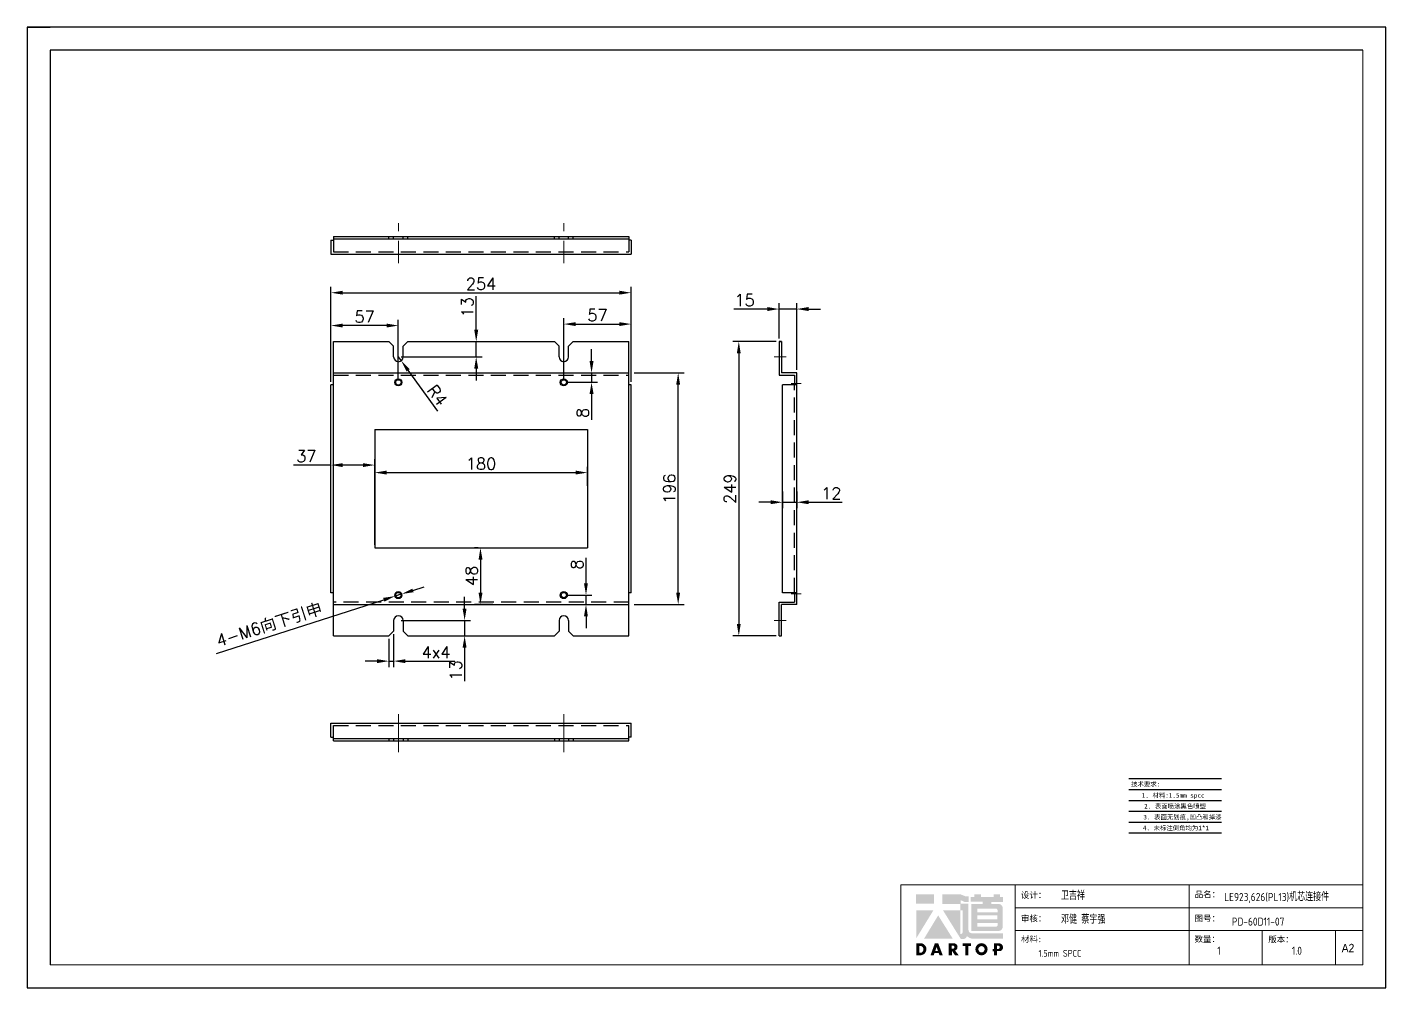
# Model space of a CAD drawing. Header units: millimetres. Extents: x -30327 to 34858, y 4015 to 75103.
# Drawn here: x 20505 to 21654, y 70587 to 71400 of the extents above; entities that cross this region are included whole.
import ezdxf
from ezdxf.enums import TextEntityAlignment as Align

# ---------------------------------------------------------------- set-up
doc = ezdxf.new("R2010")
doc.units = ezdxf.units.MM
doc.linetypes.add('CENTER2', pattern=[28.575, 19.05, -3.175, 3.175, -3.175])
doc.linetypes.add('HIDDEN2', pattern=[4.7625, 3.175, -1.5875])
for name, color, linetype, lineweight in [('A-TITLEBLOCK', 7, 'Continuous', 18), ('cen', 1, 'CENTER2', 9), ('dim', 2, 'Continuous', 9)]:
    doc.layers.add(name, color=color, linetype=linetype, lineweight=lineweight)
doc.layers.add('hidden', color=3, linetype='HIDDEN2')
doc.layers.add('print', color=30, linetype='Continuous')
doc.styles.add('GB', font='GBENOR.SHX', dxfattribs={"bigfont": 'gbcbig.shx'})
doc.styles.add('HZ', font='')
doc.styles.add('SLDTEXTSTYLE0', font='simfang.ttf', dxfattribs={"bigfont": 'bigfont'})
doc.styles.add('SLDTEXTSTYLE1', font='Gothic.ttf', dxfattribs={"width": 0.913})
doc.styles.get("Standard").update_dxf_attribs({"font": 'txt', "bigfont": 'gbcbig.shx'})
doc.styles.get('HZ').set_extended_font_data('SimSun')
doc.dimstyles.new('1-4', dxfattribs={"dimscale": 4, "dimtxt": 2.5, "dimasz": 2.5, "dimexe": 1.25, "dimexo": 0.625, "dimtad": 1, "dimdsep": 46, "dimtxsty": 'Standard', "dimcen": 2.5, "dimadec": 0, "dimazin": 0, "dimtfac": 1, "dimtmove": 0, "dimatfit": 3, "dimfxl": 0, "dimarcsym": 0})

# ---------------------------------------------------------------- blocks, each defined once
blk = doc.blocks.new('*D1159')
at = {"layer": 'Defpoints', "color": 0}
for p in [(21015.8, 71175.2), (20761.8, 71107.4), (21015.8, 71107.4)]:
    blk.add_point(p, dxfattribs=at)
at = {"layer": 'dim', "color": 0, "lineweight": -2}
for p, q in [((20761.8, 71109.9), (20761.8, 71180.2)), ((20771.8, 71175.2), (21005.8, 71175.2)), ((21015.8, 71109.9), (21015.8, 71180.2))]:
    blk.add_line(p, q, dxfattribs=at)
at = {"layer": 'dim', "color": 0}
for points in [[(20771.8, 71176.9), (20771.8, 71173.6), (20761.8, 71175.2)], [(21005.8, 71176.9), (21005.8, 71173.6), (21015.8, 71175.2)]]:
    blk.add_solid(points, dxfattribs=at)
at = {"layer": 'dim', "color": 0, "insert": (20888.8, 71182.7), "char_height": 10, "attachment_point": 5}
blk.add_mtext('254', dxfattribs=at)
blk = doc.blocks.new('*D1160')
at = {"layer": 'Defpoints', "color": 0}
for p in [(21015.8, 71107.4), (21055.6, 71107.4), (21015.8, 70911.4)]:
    blk.add_point(p, dxfattribs=at)
at = {"layer": 'dim', "color": 0, "lineweight": -2}
for p, q in [((21018.3, 71107.4), (21060.6, 71107.4)), ((21055.6, 70921.4), (21055.6, 71097.4)), ((21018.3, 70911.4), (21060.6, 70911.4))]:
    blk.add_line(p, q, dxfattribs=at)
at = {"layer": 'dim', "color": 0}
for points in [[(21053.9, 71097.4), (21057.2, 71097.4), (21055.6, 71107.4)], [(21053.9, 70921.4), (21057.2, 70921.4), (21055.6, 70911.4)]]:
    blk.add_solid(points, dxfattribs=at)
at = {"layer": 'dim', "color": 0, "insert": (21048.1, 71009.4), "char_height": 10, "attachment_point": 5, "rotation": 90}
blk.add_mtext('196', dxfattribs=at)
blk = doc.blocks.new('*D1161')
at = {"layer": 'Defpoints', "color": 0}
for p in [(21155.9, 71161.4), (21140.9, 71133.9), (21155.9, 71107.4)]:
    blk.add_point(p, dxfattribs=at)
at = {"layer": 'dim', "color": 0, "lineweight": -2}
for p, q in [((21130.9, 71161.4), (21102.6, 71161.4)), ((21140.9, 71136.4), (21140.9, 71166.4)), ((21155.9, 71161.4), (21140.9, 71161.4)), ((21155.9, 71109.9), (21155.9, 71166.4)), ((21165.9, 71161.4), (21175.9, 71161.4))]:
    blk.add_line(p, q, dxfattribs=at)
at = {"layer": 'dim', "color": 0}
for points in [[(21130.9, 71163.1), (21130.9, 71159.7), (21140.9, 71161.4)], [(21165.9, 71163.1), (21165.9, 71159.7), (21155.9, 71161.4)]]:
    blk.add_solid(points, dxfattribs=at)
at = {"layer": 'dim', "color": 0, "insert": (21111.8, 71168.9), "char_height": 10, "attachment_point": 5}
blk.add_mtext('15', dxfattribs=at)
blk = doc.blocks.new('*D1162')
at = {"layer": 'Defpoints', "color": 0}
for p in [(20958.8, 70919.4), (20958.8, 70911.4), (20977.6, 70911.4)]:
    blk.add_point(p, dxfattribs=at)
at = {"layer": 'dim', "color": 0, "lineweight": -2}
for p, q in [((20977.6, 70929.4), (20977.6, 70951)), ((20961.3, 70919.4), (20982.6, 70919.4)), ((20977.6, 70911.4), (20977.6, 70919.4)), ((20961.3, 70911.4), (20982.6, 70911.4)), ((20977.6, 70901.4), (20977.6, 70891.4))]:
    blk.add_line(p, q, dxfattribs=at)
at = {"layer": 'dim', "color": 0}
for points in [[(20975.9, 70929.4), (20979.2, 70929.4), (20977.6, 70919.4)], [(20975.9, 70901.4), (20979.2, 70901.4), (20977.6, 70911.4)]]:
    blk.add_solid(points, dxfattribs=at)
at = {"layer": 'dim', "color": 0, "insert": (20970.1, 70945.2), "char_height": 10, "attachment_point": 5, "rotation": 90}
blk.add_mtext('8', dxfattribs=at)
blk = doc.blocks.new('*D1163')
at = {"layer": 'Defpoints', "color": 0}
for p in [(20761.8, 71147.4), (20761.8, 71097.4), (20818.8, 71099.4)]:
    blk.add_point(p, dxfattribs=at)
at = {"layer": 'dim', "color": 0, "lineweight": -2}
for p, q in [((20761.8, 71099.9), (20761.8, 71152.4)), ((20818.8, 71101.9), (20818.8, 71152.4)), ((20808.8, 71147.4), (20771.8, 71147.4))]:
    blk.add_line(p, q, dxfattribs=at)
at = {"layer": 'dim', "color": 0}
for points in [[(20771.8, 71149.1), (20771.8, 71145.8), (20761.8, 71147.4)], [(20808.8, 71149.1), (20808.8, 71145.8), (20818.8, 71147.4)]]:
    blk.add_solid(points, dxfattribs=at)
at = {"layer": 'dim', "color": 0, "insert": (20790.3, 71154.9), "char_height": 10, "attachment_point": 5}
blk.add_mtext('57', dxfattribs=at)
blk = doc.blocks.new('*D1164')
at = {"layer": 'Defpoints', "color": 0}
for p in [(21015.8, 71148.7), (20958.8, 71099.4), (21015.8, 71097.4)]:
    blk.add_point(p, dxfattribs=at)
at = {"layer": 'dim', "color": 0, "lineweight": -2}
for p, q in [((20958.8, 71101.9), (20958.8, 71153.7)), ((21015.8, 71099.9), (21015.8, 71153.7)), ((20968.8, 71148.7), (21005.8, 71148.7))]:
    blk.add_line(p, q, dxfattribs=at)
at = {"layer": 'dim', "color": 0}
for points in [[(20968.8, 71150.3), (20968.8, 71147), (20958.8, 71148.7)], [(21005.8, 71150.3), (21005.8, 71147), (21015.8, 71148.7)]]:
    blk.add_solid(points, dxfattribs=at)
at = {"layer": 'dim', "color": 0, "insert": (20987.3, 71156.2), "char_height": 10, "attachment_point": 5}
blk.add_mtext('57', dxfattribs=at)
blk = doc.blocks.new('*D1165')
at = {"layer": 'Defpoints', "color": 0}
for p in [(20821.7, 70920.3), (20816, 70918.5)]:
    blk.add_point(p, dxfattribs=at)
at = {"layer": 'dim', "color": 0, "lineweight": -2}
for p, q in [((20821.7, 70920.3), (20816, 70918.5)), ((20831.2, 70923.3), (20840.7, 70926.4)), ((20664.9, 70870), (20806.4, 70915.4))]:
    blk.add_line(p, q, dxfattribs=at)
at = {"layer": 'dim', "color": 0}
for points in [[(20830.7, 70924.9), (20831.7, 70921.8), (20821.7, 70920.3)], [(20805.9, 70917), (20807, 70913.8), (20816, 70918.5)]]:
    blk.add_solid(points, dxfattribs=at)
at = {"layer": 'dim', "color": 0, "insert": (20709.8, 70894), "char_height": 10, "attachment_point": 5, "rotation": 17.7778}
blk.add_mtext('4-M6{\\fSimSun|b0|i0|c134|p2;向下引申}', dxfattribs=at)
blk = doc.blocks.new('*D1166')
at = {"layer": 'Defpoints', "color": 0}
for p in [(20818.8, 71120.9), (20821.2, 71117.6)]:
    blk.add_point(p, dxfattribs=at)
at = {"layer": 'dim', "color": 0, "lineweight": -2}
for p, q in [((20818.8, 71120.9), (20821.2, 71117.6)), ((20852.1, 71075.1), (20827.1, 71109.6))]:
    blk.add_line(p, q, dxfattribs=at)
at = {"layer": 'dim', "color": 0}
blk.add_solid([(20828.4, 71110.5), (20825.7, 71108.6), (20821.2, 71117.6)], dxfattribs=at)
at = {"layer": 'dim', "color": 0, "insert": (20851.8, 71088.3), "char_height": 10, "attachment_point": 5, "rotation": 306.0194}
blk.add_mtext('R4', dxfattribs=at)
blk = doc.blocks.new('*D1167')
at = {"layer": 'Defpoints', "color": 0}
for p in [(20826.8, 71133.9), (20884.7, 71133.9), (20818.8, 71120.9)]:
    blk.add_point(p, dxfattribs=at)
at = {"layer": 'dim', "color": 0, "lineweight": -2}
for p, q in [((20884.7, 71143.9), (20884.7, 71172.2)), ((20829.3, 71133.9), (20889.7, 71133.9)), ((20884.7, 71120.9), (20884.7, 71133.9)), ((20821.3, 71120.9), (20889.7, 71120.9)), ((20884.7, 71110.9), (20884.7, 71100.9))]:
    blk.add_line(p, q, dxfattribs=at)
at = {"layer": 'dim', "color": 0}
for points in [[(20883, 71143.9), (20886.4, 71143.9), (20884.7, 71133.9)], [(20883, 71110.9), (20886.4, 71110.9), (20884.7, 71120.9)]]:
    blk.add_solid(points, dxfattribs=at)
at = {"layer": 'dim', "color": 0, "insert": (20877.2, 71163), "char_height": 10, "attachment_point": 5, "rotation": 90}
blk.add_mtext('13', dxfattribs=at)
blk = doc.blocks.new('*D1168')
at = {"layer": 'Defpoints', "color": 0}
for p in [(20818.8, 70897.9), (20826.8, 70884.9), (20874.9, 70884.9)]:
    blk.add_point(p, dxfattribs=at)
at = {"layer": 'dim', "color": 0, "lineweight": -2}
for p, q in [((20874.9, 70907.9), (20874.9, 70917.9)), ((20821.3, 70897.9), (20879.9, 70897.9)), ((20874.9, 70897.9), (20874.9, 70884.9)), ((20829.3, 70884.9), (20879.9, 70884.9)), ((20874.9, 70874.9), (20874.9, 70846.5))]:
    blk.add_line(p, q, dxfattribs=at)
at = {"layer": 'dim', "color": 0}
for points in [[(20873.2, 70907.9), (20876.5, 70907.9), (20874.9, 70897.9)], [(20873.2, 70874.9), (20876.5, 70874.9), (20874.9, 70884.9)]]:
    blk.add_solid(points, dxfattribs=at)
at = {"layer": 'dim', "color": 0, "insert": (20867.4, 70855.7), "char_height": 10, "attachment_point": 5, "rotation": 90}
blk.add_mtext('13', dxfattribs=at)
blk = doc.blocks.new('*D1169')
at = {"layer": 'Defpoints', "color": 0}
for p in [(20810.8, 70884.9), (20814.8, 70888.9), (20814.8, 70863.5)]:
    blk.add_point(p, dxfattribs=at)
at = {"layer": 'dim', "color": 0, "lineweight": -2}
for p, q in [((20814.8, 70886.4), (20814.8, 70858.5)), ((20810.8, 70882.4), (20810.8, 70858.5)), ((20800.8, 70863.5), (20790.8, 70863.5)), ((20810.8, 70863.5), (20814.8, 70863.5)), ((20824.8, 70863.5), (20866.5, 70863.5))]:
    blk.add_line(p, q, dxfattribs=at)
at = {"layer": 'dim', "color": 0}
for points in [[(20800.8, 70865.1), (20800.8, 70861.8), (20810.8, 70863.5)], [(20824.8, 70865.1), (20824.8, 70861.8), (20814.8, 70863.5)]]:
    blk.add_solid(points, dxfattribs=at)
at = {"layer": 'dim', "color": 0, "insert": (20850.7, 70871), "char_height": 10, "attachment_point": 5}
blk.add_mtext('4x4', dxfattribs=at)
blk = doc.blocks.new('*D1170')
at = {"layer": 'Defpoints', "color": 0}
for p in [(21143.9, 71009.4), (21155.9, 71009.4), (21155.9, 70997.9)]:
    blk.add_point(p, dxfattribs=at)
at = {"layer": 'dim', "color": 0, "lineweight": -2}
for p, q in [((21143.9, 71006.9), (21143.9, 70992.9)), ((21155.9, 71006.9), (21155.9, 70992.9)), ((21133.9, 70997.9), (21123.9, 70997.9)), ((21143.9, 70997.9), (21155.9, 70997.9)), ((21165.9, 70997.9), (21194.3, 70997.9))]:
    blk.add_line(p, q, dxfattribs=at)
at = {"layer": 'dim', "color": 0}
for points in [[(21133.9, 70999.6), (21133.9, 70996.3), (21143.9, 70997.9)], [(21165.9, 70999.6), (21165.9, 70996.3), (21155.9, 70997.9)]]:
    blk.add_solid(points, dxfattribs=at)
at = {"layer": 'dim', "color": 0, "insert": (21185.1, 71005.4), "char_height": 10, "attachment_point": 5}
blk.add_mtext('12', dxfattribs=at)
blk = doc.blocks.new('*D1175')
at = {"layer": 'Defpoints', "color": 0}
for p in [(20978.8, 71023), (20798.8, 71009.4), (20978.8, 71009.4)]:
    blk.add_point(p, dxfattribs=at)
at = {"layer": 'dim', "color": 0, "lineweight": -2}
for p, q in [((20798.8, 71011.9), (20798.8, 71028)), ((20808.8, 71023), (20968.8, 71023)), ((20978.8, 71011.9), (20978.8, 71028))]:
    blk.add_line(p, q, dxfattribs=at)
at = {"layer": 'dim', "color": 0}
for points in [[(20808.8, 71024.7), (20808.8, 71021.4), (20798.8, 71023)], [(20968.8, 71024.7), (20968.8, 71021.4), (20978.8, 71023)]]:
    blk.add_solid(points, dxfattribs=at)
at = {"layer": 'dim', "color": 0, "insert": (20888.8, 71030.5), "char_height": 10, "attachment_point": 5}
blk.add_mtext('180', dxfattribs=at)
blk = doc.blocks.new('*D1176')
at = {"layer": 'Defpoints', "color": 0}
for p in [(20761.8, 71029.4), (20761.8, 71009.4), (20798.8, 70959.4)]:
    blk.add_point(p, dxfattribs=at)
at = {"layer": 'dim', "color": 0, "lineweight": -2}
for p, q in [((20761.8, 71011.9), (20761.8, 71034.4)), ((20798.8, 70961.9), (20798.8, 71034.4)), ((20761.8, 71029.4), (20730.2, 71029.4)), ((20788.8, 71029.4), (20771.8, 71029.4))]:
    blk.add_line(p, q, dxfattribs=at)
at = {"layer": 'dim', "color": 0}
for points in [[(20771.8, 71031), (20771.8, 71027.7), (20761.8, 71029.4)], [(20788.8, 71031), (20788.8, 71027.7), (20798.8, 71029.4)]]:
    blk.add_solid(points, dxfattribs=at)
at = {"layer": 'dim', "color": 0, "insert": (20741, 71036.9), "char_height": 10, "attachment_point": 5}
blk.add_mtext('37', dxfattribs=at)
blk = doc.blocks.new('*D1177')
at = {"layer": 'Defpoints', "color": 0}
for p in [(20888.8, 70959.4), (20888.3, 70911.4), (20901.2, 70911.4)]:
    blk.add_point(p, dxfattribs=at)
at = {"layer": 'dim', "color": 0, "lineweight": -2}
for p, q in [((20886.3, 70959.4), (20883.3, 70959.4)), ((20888.3, 70949.4), (20888.3, 70921.4)), ((20898.7, 70911.4), (20883.3, 70911.4))]:
    blk.add_line(p, q, dxfattribs=at)
at = {"layer": 'dim', "color": 0}
for points in [[(20886.7, 70949.4), (20890, 70949.4), (20888.3, 70959.4)], [(20886.7, 70921.4), (20890, 70921.4), (20888.3, 70911.4)]]:
    blk.add_solid(points, dxfattribs=at)
at = {"layer": 'dim', "color": 0, "insert": (20880.8, 70935.7), "char_height": 10, "attachment_point": 5, "rotation": 90}
blk.add_mtext('48', dxfattribs=at)
blk = doc.blocks.new('*D1178')
at = {"layer": 'Defpoints', "color": 0}
for p in [(20958.8, 71107.4), (20958.8, 71099.4), (20982.3, 71099.4)]:
    blk.add_point(p, dxfattribs=at)
at = {"layer": 'dim', "color": 0, "lineweight": -2}
for p, q in [((20982.3, 71117.4), (20982.3, 71127.4)), ((20961.3, 71107.4), (20987.3, 71107.4)), ((20982.3, 71107.4), (20982.3, 71099.4)), ((20961.3, 71099.4), (20987.3, 71099.4)), ((20982.3, 71089.4), (20982.3, 71067.7))]:
    blk.add_line(p, q, dxfattribs=at)
at = {"layer": 'dim', "color": 0}
for points in [[(20980.6, 71117.4), (20984, 71117.4), (20982.3, 71107.4)], [(20980.6, 71089.4), (20984, 71089.4), (20982.3, 71099.4)]]:
    blk.add_solid(points, dxfattribs=at)
at = {"layer": 'dim', "color": 0, "insert": (20974.8, 71073.5), "char_height": 10, "attachment_point": 5, "rotation": 90}
blk.add_mtext('8', dxfattribs=at)
blk = doc.blocks.new('*D1180')
at = {"layer": 'Defpoints', "color": 0}
for p in [(21140.9, 71133.9), (21106.9, 70884.9), (21140.9, 70884.9)]:
    blk.add_point(p, dxfattribs=at)
at = {"layer": 'dim', "color": 0, "lineweight": -2}
for p, q in [((21138.4, 71133.9), (21101.9, 71133.9)), ((21106.9, 71123.9), (21106.9, 70894.9)), ((21138.4, 70884.9), (21101.9, 70884.9))]:
    blk.add_line(p, q, dxfattribs=at)
at = {"layer": 'dim', "color": 0}
for points in [[(21105.2, 71123.9), (21108.5, 71123.9), (21106.9, 71133.9)], [(21105.2, 70894.9), (21108.5, 70894.9), (21106.9, 70884.9)]]:
    blk.add_solid(points, dxfattribs=at)
at = {"layer": 'dim', "color": 0, "insert": (21099.4, 71009.4), "char_height": 10, "attachment_point": 5, "rotation": 90}
blk.add_mtext('249', dxfattribs=at)
blk = doc.blocks.new('Dartop Logo')
at = {"true_color": 0xc40018}
h = blk.add_hatch(color=12, dxfattribs=at)
h.set_gradient(color1=(196, 0, 24), color2=(196, 0, 24), tint=1)
h.paths.add_polyline_path([(30.39, -3.87), (33.08, -5.04), (35.99, -5.04), (35.99, -1.19), (33.59, -1.19), (30.46, 0.05), (17.94, 0.05), (17.94, -6.46), (30.12, -6.46), (30.12, -6.59), (30.12, -10.75), (18.31, -10.75), (30.46, -30.31), (32.87, -30.31, 0.279375), (34.63, -28.6), (34.63, -28.51), (34.84, -28.51, 0.143145), (38.15, -30.2), (59.27, -30.2), (59.27, -26.49), (38.06, -26.49, -0.414214), (35.75, -24.18), (35.75, -6.26), (30.39, -6.26)])
h.paths.add_polyline_path([(30.25, -10.84), (31.8, -10.84), (31.8, -26.02, -0.088936), (30.9, -26.94), (30.24, -26.94)], flags=16)
h = blk.add_hatch(color=12, dxfattribs=at)
h.set_gradient(color1=(196, 0, 24), color2=(196, 0, 24), tint=1)
h.paths.add_polyline_path([(59.24, -1.73), (57.36, -1.73), (57.36, 0.06), (53.06, 0.06), (53.06, -1.64), (44.29, -1.64), (44.29, 0.15), (39.7, 0.15), (39.7, -1.67), (37.16, -1.67), (37.16, -4.97), (45.54, -4.97), (45.54, -6.42), (37.73, -6.42), (37.73, -24.88), (56.26, -24.88, 0.414214), (59.15, -21.99), (59.15, -9.35, 0.414214), (56.26, -6.46), (51.36, -6.46), (51.36, -5.03), (59.24, -5.03)])
h.paths.add_polyline_path([(54.21, -9.59, -0.414214), (55.66, -11.04), (55.66, -12.1), (41.79, -12.1), (41.79, -9.59)], flags=16)
h.paths.add_polyline_path([(55.57, -14.33), (55.57, -17.01), (41.88, -17.01), (41.88, -14.33)], flags=16)
h.paths.add_polyline_path([(55.75, -19.43), (55.75, -20.57, -0.414214), (54.3, -22.02), (41.88, -22.02), (41.88, -19.43)], flags=16)
h = blk.add_hatch(color=12, dxfattribs=at)
h.set_gradient(color1=(196, 0, 24), color2=(196, 0, 24), tint=1)
h.paths.add_polyline_path([(12.18, 0), (0, 0), (0, -6.37), (12.18, -6.37)])
h = blk.add_hatch(color=12, dxfattribs=at)
h.set_gradient(color1=(196, 0, 24), color2=(196, 0, 24), tint=1)
h.paths.add_polyline_path([(11.79, -10.83), (0.03, -10.83), (0.03, -30.03)])
h = blk.add_hatch(color=12, dxfattribs=at)
h.set_gradient(color1=(196, 0, 24), color2=(196, 0, 24), tint=1)
h.paths.add_polyline_path([(15.05, -14.31), (5.44, -30.15), (25.01, -30.15)])
at = {"true_color": 0x646464}
h = blk.add_hatch(color=251, dxfattribs=at)
h.set_gradient(color1=(100, 100, 100), color2=(100, 100, 100), tint=1)
h.paths.add_polyline_path([(4.15, -33.43), (0.11, -33.43), (0.11, -41.5), (3.51, -41.5, 0.793016)])
h.paths.add_polyline_path([(3.57, -39.73), (2.16, -39.73), (2.16, -35.19), (3.42, -35.19, -0.671361)], flags=16)
h = blk.add_hatch(color=251, dxfattribs=at)
h.set_gradient(color1=(100, 100, 100), color2=(100, 100, 100), tint=1)
h.paths.add_polyline_path([(15.08, -33.36), (12.78, -33.36), (9.82, -41.51), (12, -41.51), (12.51, -40.06), (15.46, -40.06), (15.99, -41.52), (18.19, -41.52)])
h.paths.add_polyline_path([(14.9, -38.51), (13.07, -38.51), (13.97, -35.95)], flags=16)
h = blk.add_hatch(color=251, dxfattribs=at)
h.set_gradient(color1=(100, 100, 100), color2=(100, 100, 100), tint=1)
h.paths.add_polyline_path([(26.27, -33.36), (22.3, -33.36), (22.3, -41.51), (24.4, -41.51), (24.4, -38.28), (26.55, -41.54), (29.09, -41.54), (26.61, -38.3, 0.744055)])
h.paths.add_polyline_path([(24.38, -37.08), (24.38, -34.94), (25.32, -34.94, -0.796809), (25.3, -37.08)], flags=16)
h = blk.add_hatch(color=251, dxfattribs=at)
h.set_gradient(color1=(100, 100, 100), color2=(100, 100, 100), tint=1)
h.paths.add_polyline_path([(37.44, -33.4), (31.88, -33.4), (31.88, -35.16), (33.61, -35.16), (33.61, -41.52), (35.69, -41.52), (35.69, -35.16), (37.44, -35.16)])
h = blk.add_hatch(color=251, dxfattribs=at)
h.set_gradient(color1=(100, 100, 100), color2=(100, 100, 100), tint=1)
h.paths.add_polyline_path([(40.46, -37.41, 1), (48.83, -37.41, 1)])
h.paths.add_polyline_path([(46.8, -37.41, -1), (42.5, -37.41, -1)], flags=16)
h = blk.add_hatch(color=251, dxfattribs=at)
h.set_gradient(color1=(100, 100, 100), color2=(100, 100, 100), tint=1)
h.paths.add_polyline_path([(56.85, -33.38), (56.73, -33.38), (53.19, -33.38), (53.19, -37.19), (52.26, -37.19), (52.26, -38.73), (53.18, -38.73), (53.18, -41.5), (55.24, -41.5), (55.24, -38.72), (57.51, -38.72, 0.812304)])
h.paths.add_polyline_path([(55.21, -37.18), (55.21, -35.05), (56.39, -35.05, -0.778213), (56.27, -37.18)], flags=16)
blk = doc.blocks.new('DT-A2-TITLE')
for p, q in [((594, 420), (0, 420)), ((0, 420), (0, 420)), ((0, 420), (0, 0)), ((0, 420), (10, 420)), ((594, 0), (594, 420)), ((10, 410), (10, 10)), ((584, 410), (10, 410))]:
    blk.add_line(p, q)
at = {"layer": 'A-TITLEBLOCK', "color": 7}
for p, q in [((584, 410), (584, 10)), ((594, 0), (594, 297)), ((382, 10), (382, 45)), ((584, 45), (382, 45)), ((432, 45), (432, 10)), ((508, 45), (508, 10)), ((584, 35), (432, 35)), ((432, 25), (584.08, 25)), ((540, 10), (540, 25)), ((572, 10), (572, 25)), ((10, 10), (584, 10)), ((0, 0), (594, 0))]:
    blk.add_line(p, q, dxfattribs=at)
at = {"layer": 'A-TITLEBLOCK', "xscale": 0.6400000000000001, "yscale": 0.6400000000000001, "zscale": 0.6400000000000001}
blk.add_blockref('Dartop Logo', (388.65, 40.81), dxfattribs=at)
at = {"style": 'GB'}
for tag, p, height in [('#设计', (451.96, 38.52), 3.5), ('#品名', (523.32, 37.95), 3.5), ('#审核', (451.99, 28.1), 3.5), ('#图号', (526.67, 27.2), 3.5), ('#数量', (520.33, 14.51), 3.5), ('#版本', (552.92, 14.47), 3.5), ('#材料说明', (442.15, 13.59), 3)]:
    blk.add_attdef(tag, p, '', height=height, dxfattribs=at)
at = {"layer": 'A-TITLEBLOCK', "color": 7, "attachment_point": 1}
for s, insert, char_height, style in [('设计：', (434.47, 41.87), 2.646, 'SLDTEXTSTYLE0'), ('品名：', (510.43, 42.19), 2.646, 'SLDTEXTSTYLE0'), ('审核：', (434.47, 31.64), 2.646, 'SLDTEXTSTYLE0'), ('图号：', (510.4, 31.66), 2.646, 'SLDTEXTSTYLE0'), ('材料:', (434.47, 22.62), 2.646, 'SLDTEXTSTYLE0'), ('数量：', (510.35, 22.64), 2.646, 'SLDTEXTSTYLE0'), ('版本：', (542.59, 22.48), 2.646, 'SLDTEXTSTYLE0'), ('A2', (574.7, 19.21), 3.704, 'SLDTEXTSTYLE1')]:
    blk.add_mtext(s, dxfattribs=dict(at, insert=insert, char_height=char_height, style=style))

msp = doc.modelspace()

# ---------------------------------------------------------------- linework, layer by layer
at = {"ltscale": 4}
for p, q in [((20761.8278, 71219.7046), (20761.8278, 71207.7046)), ((20763.8278, 71222.7046), (20763.8278, 71209.7046)), ((20763.8278, 71220.7046), (21013.8278, 71220.7046)), ((21013.8278, 71222.7046), (21013.8278, 71209.7046)), ((21015.8278, 71219.7046), (21015.8278, 71207.7046)), ((20763.8278, 70884.8757), (20763.8278, 71133.8757)), ((20763.8278, 71097.3757), (20761.8278, 71097.3757)), ((21015.8278, 71097.3757), (21013.8278, 71097.3757)), ((20763.8278, 70921.3757), (20761.8278, 70921.3757)), ((21015.8278, 70921.3757), (21013.8278, 70921.3757)), ((20761.8278, 70799.0467), (20761.8278, 70811.0467)), ((20763.8278, 70796.0467), (20763.8278, 70809.0467)), ((21013.8278, 70796.0467), (21013.8278, 70809.0467)), ((21015.8278, 70799.0467), (21015.8278, 70811.0467)), ((20763.8278, 70798.0467), (21013.8278, 70798.0467))]:
    msp.add_line(p, q, dxfattribs=at)
for p, q in [((20761.8278, 71219.7046), (20763.8278, 71219.7046)), ((20763.8278, 71222.7046), (21013.8278, 71222.7046)), ((20810.8278, 71220.7046), (20810.8278, 71222.7046)), ((20814.8278, 71220.7046), (20814.8278, 71222.7046)), ((20822.8278, 71220.7046), (20822.8278, 71222.7046)), ((20826.8278, 71220.7046), (20826.8278, 71222.7046)), ((20950.8278, 71220.7046), (20950.8278, 71222.7046)), ((20954.8278, 71220.7046), (20954.8278, 71222.7046)), ((20962.8278, 71220.7046), (20962.8278, 71222.7046)), ((20966.8278, 71220.7046), (20966.8278, 71222.7046)), ((21015.8278, 71219.7046), (21013.8278, 71219.7046)), ((20761.8278, 71207.7046), (21015.8278, 71207.7046)), ((20763.8278, 71133.8757), (20810.8278, 71133.8757)), ((20814.8278, 71129.8757), (20810.8278, 71133.8757)), ((20814.8278, 71120.8757), (20814.8278, 71129.8757)), ((20822.8278, 71129.8757), (20826.8278, 71133.8757)), ((20822.8278, 71120.8757), (20822.8278, 71129.8757)), ((20826.8278, 71133.8757), (20950.8278, 71133.8757)), ((20954.8278, 71129.8757), (20950.8278, 71133.8757)), ((20954.8278, 71120.8757), (20954.8278, 71129.8757)), ((20962.8278, 71129.8757), (20966.8278, 71133.8757)), ((20962.8278, 71120.8757), (20962.8278, 71129.8757)), ((20966.8278, 71133.8757), (21013.8278, 71133.8757)), ((21013.8278, 70884.8757), (21013.8278, 71133.8757)), ((21140.944, 71133.8757), (21140.944, 71105.3757)), ((21142.944, 71133.8757), (21140.944, 71133.8757)), ((21140.944, 71133.8757), (21142.944, 71133.8757)), ((21142.944, 71133.8757), (21142.944, 71107.3757)), ((20763.8278, 71107.3757), (21013.8278, 71107.3757)), ((20763.8278, 71105.3757), (20763.8278, 71107.3757)), ((21140.944, 71107.3757), (21140.944, 71105.3757)), ((21140.944, 71105.3757), (21153.944, 71105.3757)), ((21155.944, 71107.3757), (21142.944, 71107.3757)), ((21153.944, 71105.3757), (21153.944, 71097.3757)), ((21155.944, 70911.3757), (21155.944, 71107.3757)), ((20761.8278, 70921.3757), (20761.8278, 71097.3757)), ((21015.8278, 70921.3757), (21015.8278, 71097.3757)), ((21143.944, 70921.3757), (21143.944, 71097.3757)), ((21155.944, 71097.3757), (21143.944, 71097.3757)), ((20798.8278, 71059.3757), (20978.8278, 71059.3757)), ((20798.8278, 71059.3757), (20798.8278, 70959.3757)), ((20978.8278, 71059.3757), (20978.8278, 70959.3757)), ((20798.8278, 70959.3757), (20978.8278, 70959.3757)), ((21155.944, 70921.3757), (21143.944, 70921.3757)), ((21153.944, 70921.3757), (21153.944, 70913.3757)), ((20763.8278, 70911.3757), (21013.8278, 70911.3757)), ((21140.944, 70911.3757), (21140.944, 70913.3757)), ((21140.944, 70913.3757), (21153.944, 70913.3757)), ((21140.944, 70884.8757), (21140.944, 70913.3757)), ((21155.944, 70911.3757), (21142.944, 70911.3757)), ((21142.944, 70884.8757), (21142.944, 70911.3757)), ((20814.8278, 70897.8757), (20814.8278, 70888.8757)), ((20822.8278, 70897.8757), (20822.8278, 70888.8757)), ((20954.8278, 70897.8757), (20954.8278, 70888.8757)), ((20962.8278, 70897.8757), (20962.8278, 70888.8757)), ((20763.8278, 70884.8757), (20810.8278, 70884.8757)), ((20814.8278, 70888.8757), (20810.8278, 70884.8757)), ((20822.8278, 70888.8757), (20826.8278, 70884.8757)), ((20826.8278, 70884.8757), (20950.8278, 70884.8757)), ((20954.8278, 70888.8757), (20950.8278, 70884.8757)), ((20962.8278, 70888.8757), (20966.8278, 70884.8757)), ((20966.8278, 70884.8757), (21013.8278, 70884.8757)), ((21140.944, 70884.8757), (21142.944, 70884.8757)), ((20761.8278, 70811.0467), (21015.8278, 70811.0467)), ((20761.8278, 70799.0467), (20763.8278, 70799.0467)), ((20763.8278, 70796.0467), (21013.8278, 70796.0467)), ((20810.8278, 70798.0467), (20810.8278, 70796.0467)), ((20814.8278, 70798.0467), (20814.8278, 70796.0467)), ((20822.8278, 70798.0467), (20822.8278, 70796.0467)), ((20826.8278, 70798.0467), (20826.8278, 70796.0467)), ((20950.8278, 70798.0467), (20950.8278, 70796.0467)), ((20954.8278, 70798.0467), (20954.8278, 70796.0467)), ((20962.8278, 70798.0467), (20962.8278, 70796.0467)), ((20966.8278, 70798.0467), (20966.8278, 70796.0467)), ((21015.8278, 70799.0467), (21013.8278, 70799.0467))]:
    msp.add_line(p, q)
for centre, radius in [((20818.8278, 71099.3757), 3), ((20818.8278, 71099.3757), 2.25), ((20958.8278, 71099.3757), 3), ((20958.8278, 71099.3757), 2.25), ((20818.8278, 70919.3757), 3), ((20818.8278, 70919.3757), 2.25), ((20958.8278, 70919.3757), 3), ((20958.8278, 70919.3757), 2.25)]:
    msp.add_circle(centre, radius)
for centre, start, end in [((20818.8278, 71120.8757), 180, 0), ((20958.8278, 71120.8757), 180, 0), ((20818.8278, 70897.8757), 0, 180), ((20958.8278, 70897.8757), 0, 180)]:
    msp.add_arc(centre, 4, start, end)
at = {"layer": 'cen'}
for p, q in [((20818.8278, 71227.2624), (20818.8278, 71234.1469)), ((20958.8278, 71227.2624), (20958.8278, 71234.1469)), ((20818.8278, 71219.1469), (20818.8278, 71198.2624)), ((20958.8278, 71219.1469), (20958.8278, 71198.2624)), ((21146.824, 71120.8757), (21136.824, 71120.8757)), ((21146.824, 70897.8757), (21136.824, 70897.8757)), ((20818.8278, 70799.6045), (20818.8278, 70820.489)), ((20958.8278, 70799.6045), (20958.8278, 70820.489)), ((20818.8278, 70805.489), (20818.8278, 70784.6045)), ((20958.8278, 70805.489), (20958.8278, 70784.6045))]:
    msp.add_line(p, q, dxfattribs=at)
at = {"layer": 'cen', "ltscale": 4}
for p, q in [((21159.7158, 71098.3757), (21151.1372, 71098.3757)), ((21159.7158, 70920.3757), (21151.1372, 70920.3757))]:
    msp.add_line(p, q, dxfattribs=at)
at = {"layer": 'Defpoints'}
for p, q in [((21436.9215, 70764.0459), (21515.2334, 70764.0459)), ((21436.9215, 70754.8513), (21515.2334, 70754.8513)), ((21436.9215, 70754.8513), (21515.2334, 70754.8513)), ((21436.9215, 70745.6567), (21515.2334, 70745.6567)), ((21436.9215, 70736.4621), (21515.2334, 70736.4621)), ((21436.9215, 70727.2675), (21515.2334, 70727.2675)), ((21436.9215, 70718.073), (21515.2334, 70718.073))]:
    msp.add_line(p, q, dxfattribs=at)
at = {"layer": 'hidden', "ltscale": 4}
for p, q in [((20763.8278, 71209.7046), (21013.8278, 71209.7046)), ((20763.8278, 71105.3757), (21013.8278, 71105.3757)), ((21153.944, 70921.3757), (21153.944, 71097.3757)), ((21013.8278, 70913.3757), (20763.8278, 70913.3757)), ((20763.8278, 70809.0467), (21013.8278, 70809.0467))]:
    msp.add_line(p, q, dxfattribs=at)
at = {"layer": 'print'}
msp.add_lwpolyline([(20504.7513, 70587.056), (21654.3552, 70587.056), (21654.3552, 71399.9072), (20504.7513, 71399.9072)], close=True, dxfattribs=at)

# ---------------------------------------------------------------- block references
at = {"xscale": 1.93536, "yscale": 1.93536, "zscale": 1.93536}
msp.add_blockref('DT-A2-TITLE', (20504.7513, 70587.056), dxfattribs=at).add_auto_attribs({'#设计': '卫吉祥', '#审核': '邓健 蔡宇强', '#材料说明': '1.5mm SPCC', '#品名': 'LE923,626(PL13)机芯连接件', '#图号': 'PD-60D11-07', '#数量': '1', '#版本': '1.0'})

# ---------------------------------------------------------------- texts
at = {"style": 'HZ'}
for s, height, p in [('技术要求:', 3.86173, (21451.1436, 70759.4055)), ('1. 材料:1.5mm spcc', 3.861726, (21474.4291, 70749.8933)), ('    2. 表面喷涂黑色喷塑  ', 3.861726, (21473.0133, 70740.6987)), ('4. 未标注倒角均为1*1', 3.861726, (21476.7709, 70722.3095)), ('3. 表面无划痕,凹凸和掉漆', 3.861726, (21482.2851, 70731.5041))]:
    msp.add_text(s, height=height, dxfattribs=at).set_placement(p, align=Align.MIDDLE_CENTER)

# ---------------------------------------------------------------- dimensions: what is measured, and where the dimension line sits
at = {"layer": 'dim'}
for base, p1, p2, picture, middle in [((21015.8278, 71175.2204), (20761.8278, 71107.3757), (21015.8278, 71107.3757), '*D1159', (20888.8278, 71175.2204)), ((21155.944, 71161.3977), (21140.944, 71133.8757), (21155.944, 71107.3757), '*D1161', (21111.7773, 71161.3977)), ((20761.8278, 71029.353), (20798.8278, 70959.3757), (20761.8278, 71009.3757), '*D1176', (20740.9945, 71029.353))]:
    dim = msp.add_linear_dim(base=base, p1=p1, p2=p2, dimstyle='1-4', dxfattribs=at)
    dim.commit()
    dim.dimension.update_dxf_attribs({"geometry": picture, "text_midpoint": middle, "dimtype": 160})
for base, p1, p2, picture, middle in [((20884.6837, 71133.8757), (20818.8278, 71120.8757), (20826.8278, 71133.8757), '*D1167', (20877.1837, 71163.0423)), ((20982.2913, 71099.3757), (20958.8278, 71107.3757), (20958.8278, 71099.3757), '*D1178', (20974.7913, 71073.5423)), ((21106.8709, 70884.8757), (21140.944, 71133.8757), (21140.944, 70884.8757), '*D1180', (21099.3709, 71009.3757)), ((20874.8582, 70884.8757), (20818.8278, 70897.8757), (20826.8278, 70884.8757), '*D1168', (20867.3582, 70855.709))]:
    dim = msp.add_linear_dim(base=base, p1=p1, p2=p2, angle=90, dimstyle='1-4', dxfattribs=at)
    dim.commit()
    dim.dimension.update_dxf_attribs({"geometry": picture, "text_midpoint": middle})
for base, p1, p2, picture, middle in [((20761.8278, 71147.4277), (20818.8278, 71099.3757), (20761.8278, 71097.3757), '*D1163', (20790.3278, 71154.9277)), ((21015.8278, 71148.6699), (20958.8278, 71099.3757), (21015.8278, 71097.3757), '*D1164', (20987.3278, 71156.1699)), ((20978.8278, 71023.0329), (20798.8278, 71009.3757), (20978.8278, 71009.3757), '*D1175', (20888.8278, 71030.5329)), ((21155.944, 70997.9311), (21143.944, 71009.3757), (21155.944, 71009.3757), '*D1170', (21185.1106, 71005.4311))]:
    dim = msp.add_linear_dim(base=base, p1=p1, p2=p2, dimstyle='1-4', dxfattribs=at)
    dim.commit()
    dim.dimension.update_dxf_attribs({"geometry": picture, "text_midpoint": middle})
dim = msp.add_radius_dim(center=(20818.8278, 71120.8757), mpoint=(20821.1801, 71117.6404), dimstyle='1-4', dxfattribs=at)
dim.commit()
dim.dimension.update_dxf_attribs({"geometry": '*D1166', "text_midpoint": (20845.7435, 71083.8558), "dimtype": 164})
for base, p1, p2, picture, middle in [((21055.5726, 71107.3757), (21015.8278, 70911.3757), (21015.8278, 71107.3757), '*D1160', (21055.5726, 71009.3757)), ((20888.3202, 70911.3757), (20888.8278, 70959.3757), (20901.2233, 70911.3757), '*D1177', (20888.3202, 70935.6688)), ((20977.5695, 70911.3757), (20958.8278, 70919.3757), (20958.8278, 70911.3757), '*D1162', (20977.5695, 70945.209))]:
    dim = msp.add_linear_dim(base=base, p1=p1, p2=p2, angle=90, dimstyle='1-4', dxfattribs=at)
    dim.commit()
    dim.dimension.update_dxf_attribs({"geometry": picture, "text_midpoint": middle, "dimtype": 160})
dim = msp.add_diameter_dim_2p(p1=(20821.6846, 70920.2917), p2=(20815.9711, 70918.4597), text='4-M6{\\fSimSun|b0|i0|c134|p2;向下引申}', dimstyle='1-4', dxfattribs=at)
dim.commit()
dim.dimension.update_dxf_attribs({"geometry": '*D1165', "text_midpoint": (20712.6141, 70885.3196), "dimtype": 163})
dim = msp.add_linear_dim(base=(20814.8278, 70863.4782), p1=(20810.8278, 70884.8757), p2=(20814.8278, 70888.8757), text='4x<>', dimstyle='1-4', dxfattribs=at)
dim.commit()
dim.dimension.update_dxf_attribs({"geometry": '*D1169', "text_midpoint": (20850.6612, 70870.9782)})

doc.saveas('drawing.dxf')
